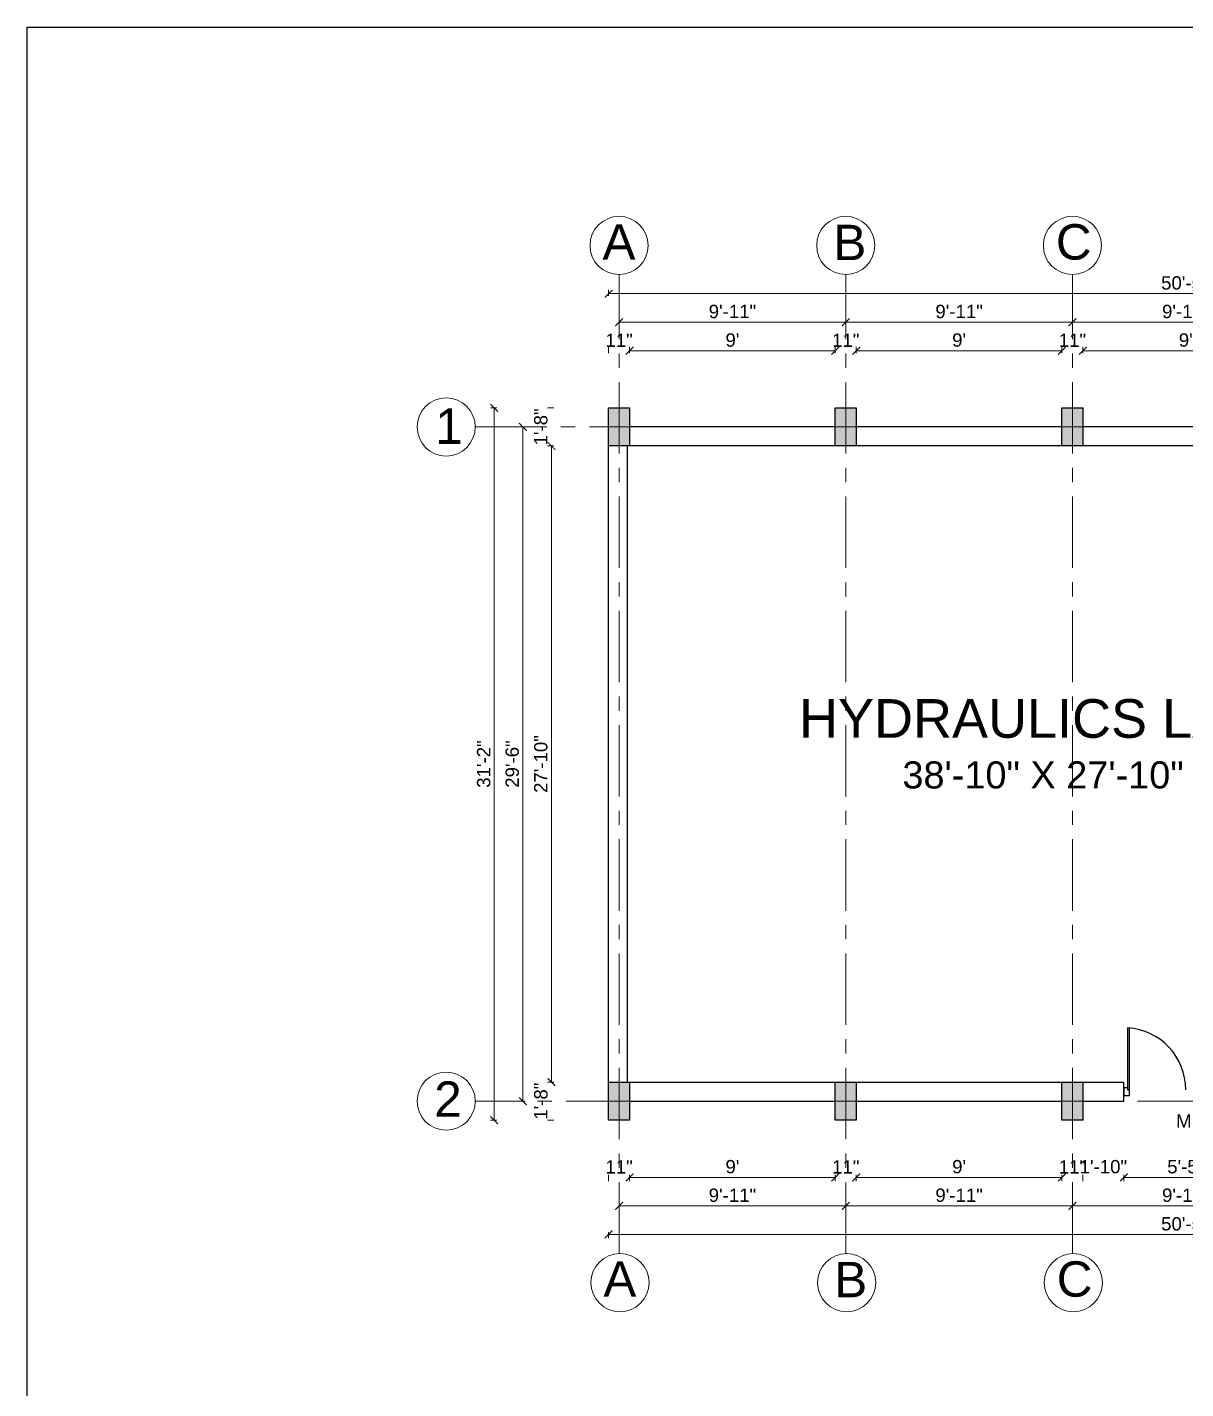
# Model space of a CAD drawing. Header units: inches. Extents: x -6800 to 96653, y -25814 to 17379.
# Drawn here: x 7342 to 7951, y -6557 to -5842 of the extents above; entities that cross this region are included whole.
import ezdxf

# ---------------------------------------------------------------- set-up
doc = ezdxf.new("R2010")
doc.units = ezdxf.units.IN
doc.header["$MEASUREMENT"] = 0
doc.header["$PDMODE"] = 34
doc.linetypes.add('CENTER', pattern=[2, 1.25, -0.25, 0.25, -0.25])
doc.layers.add('A-Windows', color=7, linetype='Continuous')
for name, color, linetype, lineweight in [('Cent line', 54, 'CENTER', 9), ('dimension', 50, 'Continuous', 20), ('dimension @ 1', 50, 'Continuous', 20), ('text', 31, 'Continuous', 13), ('Win ele', 211, 'Continuous', 15)]:
    doc.layers.add(name, color=color, linetype=linetype, lineweight=lineweight)
doc.styles.get("Standard").update_dxf_attribs({"font": 'arial.ttf'})
doc.dimstyles.get("Standard").update_dxf_attribs({"dimtxt": 7, "dimasz": 4, "dimexe": 2, "dimexo": 2, "dimgap": 2, "dimtad": 1, "dimdec": 0, "dimzin": 0, "dimdsep": 46, "dimlunit": 4, "dimtxsty": 'Standard', "dimblk": 'ARCHTICK', "dimcen": 0.25, "dimclrd": 256, "dimclre": 256, "dimclrt": 256, "dimadec": 0, "dimazin": 0, "dimtfac": 1, "dimtdec": 0, "dimtofl": 0, "dimtmove": 0, "dimatfit": 3, "dimfxl": 1, "dimfxlon": 1, "dimtolj": 1, "dimtzin": 0, "dimlwd": -1, "dimlwe": -1, "dimarcsym": 1})

# ---------------------------------------------------------------- blocks, each defined once
blk = doc.blocks.new('*D853')
at = {"layer": 'Defpoints', "color": 0, "transparency": 16777216}
for p in [(7658.7, -6012.17), (7647.7, -6042.17), (7658.7, -6042.17)]:
    blk.add_point(p, dxfattribs=at)
at = {"layer": 'dimension', "transparency": 16777216}
for p, q in [((7647.7, -6013.42), (7647.7, -6010.17)), ((7658.7, -6013.42), (7658.7, -6010.17))]:
    blk.add_line(p, q, dxfattribs=at)
at = {"layer": 'dimension', "transparency": 16777216, "insert": (7653.2, -6006.66), "char_height": 7, "attachment_point": 5}
blk.add_mtext('\\A1;11"', dxfattribs=at)
blk = doc.blocks.new('_ArchTick')
at = {"color": 0, "linetype": 'ByBlock', "const_width": 0.15}
blk.add_lwpolyline([(-0.5, -0.5), (0.5, 0.5)], dxfattribs=at)
blk = doc.blocks.new('*D852')
at = {"layer": 'Defpoints', "color": 0, "transparency": 16777216}
for p in [(7766.7, -6012.17), (7658.7, -6042.17), (7766.7, -6042.17)]:
    blk.add_point(p, dxfattribs=at)
at = {"layer": 'dimension', "transparency": 16777216}
for p, q in [((7658.7, -6013.42), (7658.7, -6010.17)), ((7766.7, -6013.42), (7766.7, -6010.17)), ((7658.7, -6012.17), (7766.7, -6012.17))]:
    blk.add_line(p, q, dxfattribs=at)
at = {"layer": 'dimension', "transparency": 16777216, "xscale": 4, "yscale": 4, "zscale": 4, "rotation": 180}
blk.add_blockref('_ArchTick', (7658.7, -6012.17), dxfattribs=at)
at = {"layer": 'dimension', "transparency": 16777216, "xscale": 4, "yscale": 4, "zscale": 4}
blk.add_blockref('_ArchTick', (7766.7, -6012.17), dxfattribs=at)
at = {"layer": 'dimension', "transparency": 16777216, "insert": (7712.7, -6006.6), "char_height": 7, "attachment_point": 5}
blk.add_mtext("\\A1;9'", dxfattribs=at)
blk = doc.blocks.new('*D851')
at = {"layer": 'Defpoints', "color": 0, "transparency": 16777216}
for p in [(7777.7, -6012.17), (7766.7, -6042.17), (7777.7, -6042.17)]:
    blk.add_point(p, dxfattribs=at)
at = {"layer": 'dimension', "transparency": 16777216}
for p, q in [((7766.7, -6013.42), (7766.7, -6010.17)), ((7777.7, -6013.42), (7777.7, -6010.17))]:
    blk.add_line(p, q, dxfattribs=at)
at = {"layer": 'dimension', "transparency": 16777216, "insert": (7772.2, -6006.66), "char_height": 7, "attachment_point": 5}
blk.add_mtext('\\A1;11"', dxfattribs=at)
blk = doc.blocks.new('*D850')
at = {"layer": 'Defpoints', "color": 0, "transparency": 16777216}
for p in [(7885.7, -6012.17), (7777.7, -6042.17), (7885.7, -6042.17)]:
    blk.add_point(p, dxfattribs=at)
at = {"layer": 'dimension', "transparency": 16777216}
for p, q in [((7777.7, -6013.42), (7777.7, -6010.17)), ((7885.7, -6013.42), (7885.7, -6010.17)), ((7777.7, -6012.17), (7885.7, -6012.17))]:
    blk.add_line(p, q, dxfattribs=at)
at = {"layer": 'dimension', "transparency": 16777216, "xscale": 4, "yscale": 4, "zscale": 4, "rotation": 180}
blk.add_blockref('_ArchTick', (7777.7, -6012.17), dxfattribs=at)
at = {"layer": 'dimension', "transparency": 16777216, "xscale": 4, "yscale": 4, "zscale": 4}
blk.add_blockref('_ArchTick', (7885.7, -6012.17), dxfattribs=at)
at = {"layer": 'dimension', "transparency": 16777216, "insert": (7831.7, -6006.6), "char_height": 7, "attachment_point": 5}
blk.add_mtext("\\A1;9'", dxfattribs=at)
blk = doc.blocks.new('*D849')
at = {"layer": 'Defpoints', "color": 0, "transparency": 16777216}
for p in [(7896.7, -6012.17), (7885.7, -6042.17), (7896.7, -6042.17)]:
    blk.add_point(p, dxfattribs=at)
at = {"layer": 'dimension', "transparency": 16777216}
for p, q in [((7885.7, -6013.42), (7885.7, -6010.17)), ((7896.7, -6013.42), (7896.7, -6010.17))]:
    blk.add_line(p, q, dxfattribs=at)
at = {"layer": 'dimension', "transparency": 16777216, "insert": (7891.2, -6006.66), "char_height": 7, "attachment_point": 5}
blk.add_mtext('\\A1;11"', dxfattribs=at)
blk = doc.blocks.new('*D848')
at = {"layer": 'Defpoints', "color": 0, "transparency": 16777216}
for p in [(8004.7, -6012.17), (7896.7, -6042.17), (8004.7, -6042.17)]:
    blk.add_point(p, dxfattribs=at)
at = {"layer": 'dimension', "transparency": 16777216}
for p, q in [((7896.7, -6013.42), (7896.7, -6010.17)), ((8004.7, -6013.42), (8004.7, -6010.17)), ((7896.7, -6012.17), (8004.7, -6012.17))]:
    blk.add_line(p, q, dxfattribs=at)
at = {"layer": 'dimension', "transparency": 16777216, "xscale": 4, "yscale": 4, "zscale": 4, "rotation": 180}
blk.add_blockref('_ArchTick', (7896.7, -6012.17), dxfattribs=at)
at = {"layer": 'dimension', "transparency": 16777216, "xscale": 4, "yscale": 4, "zscale": 4}
blk.add_blockref('_ArchTick', (8004.7, -6012.17), dxfattribs=at)
at = {"layer": 'dimension', "transparency": 16777216, "insert": (7950.7, -6006.6), "char_height": 7, "attachment_point": 5}
blk.add_mtext("\\A1;9'", dxfattribs=at)
blk = doc.blocks.new('*D842')
at = {"layer": 'Defpoints', "color": 0, "transparency": 16777216}
for p in [(7772.2, -5997.17), (7653.2, -6042.17), (7772.2, -6042.17)]:
    blk.add_point(p, dxfattribs=at)
at = {"layer": 'dimension', "transparency": 16777216}
for p, q in [((7653.2, -5998.42), (7653.2, -5995.17)), ((7653.2, -5997.17), (7772.2, -5997.17)), ((7772.2, -5998.42), (7772.2, -5995.17))]:
    blk.add_line(p, q, dxfattribs=at)
at = {"layer": 'dimension', "transparency": 16777216, "xscale": 4, "yscale": 4, "zscale": 4, "rotation": 180}
blk.add_blockref('_ArchTick', (7653.2, -5997.17), dxfattribs=at)
at = {"layer": 'dimension', "transparency": 16777216, "xscale": 4, "yscale": 4, "zscale": 4}
blk.add_blockref('_ArchTick', (7772.2, -5997.17), dxfattribs=at)
at = {"layer": 'dimension', "transparency": 16777216, "insert": (7712.7, -5991.6), "char_height": 7, "attachment_point": 5}
blk.add_mtext('\\A1;9\'-11"', dxfattribs=at)
blk = doc.blocks.new('*D841')
at = {"layer": 'Defpoints', "color": 0, "transparency": 16777216}
for p in [(7891.2, -5997.17), (7772.2, -6042.17), (7891.2, -6042.17)]:
    blk.add_point(p, dxfattribs=at)
at = {"layer": 'dimension', "transparency": 16777216}
for p, q in [((7772.2, -5998.42), (7772.2, -5995.17)), ((7772.2, -5997.17), (7891.2, -5997.17)), ((7891.2, -5998.42), (7891.2, -5995.17))]:
    blk.add_line(p, q, dxfattribs=at)
at = {"layer": 'dimension', "transparency": 16777216, "xscale": 4, "yscale": 4, "zscale": 4, "rotation": 180}
blk.add_blockref('_ArchTick', (7772.2, -5997.17), dxfattribs=at)
at = {"layer": 'dimension', "transparency": 16777216, "xscale": 4, "yscale": 4, "zscale": 4}
blk.add_blockref('_ArchTick', (7891.2, -5997.17), dxfattribs=at)
at = {"layer": 'dimension', "transparency": 16777216, "insert": (7831.7, -5991.6), "char_height": 7, "attachment_point": 5}
blk.add_mtext('\\A1;9\'-11"', dxfattribs=at)
blk = doc.blocks.new('*D840')
at = {"layer": 'Defpoints', "color": 0, "transparency": 16777216}
for p in [(8010.2, -5997.17), (7891.2, -6042.17), (8010.2, -6042.17)]:
    blk.add_point(p, dxfattribs=at)
at = {"layer": 'dimension', "transparency": 16777216}
for p, q in [((7891.2, -5998.42), (7891.2, -5995.17)), ((7891.2, -5997.17), (8010.2, -5997.17)), ((8010.2, -5998.42), (8010.2, -5995.17))]:
    blk.add_line(p, q, dxfattribs=at)
at = {"layer": 'dimension', "transparency": 16777216, "xscale": 4, "yscale": 4, "zscale": 4, "rotation": 180}
blk.add_blockref('_ArchTick', (7891.2, -5997.17), dxfattribs=at)
at = {"layer": 'dimension', "transparency": 16777216, "xscale": 4, "yscale": 4, "zscale": 4}
blk.add_blockref('_ArchTick', (8010.2, -5997.17), dxfattribs=at)
at = {"layer": 'dimension', "transparency": 16777216, "insert": (7950.7, -5991.6), "char_height": 7, "attachment_point": 5}
blk.add_mtext('\\A1;9\'-11"', dxfattribs=at)
blk = doc.blocks.new('*D838')
at = {"layer": 'Defpoints', "color": 0, "transparency": 16777216}
for p in [(7647.7, -5982.17), (7647.7, -6042.17), (8252.7, -6052.17)]:
    blk.add_point(p, dxfattribs=at)
at = {"layer": 'dimension', "transparency": 16777216}
for p, q in [((7647.7, -5983.42), (7647.7, -5980.17)), ((8252.7, -5982.17), (7647.7, -5982.17)), ((8252.7, -5983.42), (8252.7, -5980.17))]:
    blk.add_line(p, q, dxfattribs=at)
at = {"layer": 'dimension', "transparency": 16777216, "xscale": 4, "yscale": 4, "zscale": 4, "rotation": 180}
blk.add_blockref('_ArchTick', (7647.7, -5982.17), dxfattribs=at)
at = {"layer": 'dimension', "transparency": 16777216, "xscale": 4, "yscale": 4, "zscale": 4}
blk.add_blockref('_ArchTick', (8252.7, -5982.17), dxfattribs=at)
at = {"layer": 'dimension', "transparency": 16777216, "insert": (7950.2, -5976.6), "char_height": 7, "attachment_point": 5}
blk.add_mtext('\\A1;50\'-5"', dxfattribs=at)
blk = doc.blocks.new('*D837')
at = {"layer": 'Defpoints', "color": 0, "transparency": 16777216}
for p in [(7647.7, -6042.17), (7617.7, -6062.17), (7647.7, -6062.17)]:
    blk.add_point(p, dxfattribs=at)
at = {"layer": 'dimension', "transparency": 16777216}
for p, q in [((7618.95, -6042.17), (7615.7, -6042.17)), ((7618.95, -6062.17), (7615.7, -6062.17))]:
    blk.add_line(p, q, dxfattribs=at)
at = {"layer": 'dimension', "transparency": 16777216, "insert": (7612.13, -6052.17), "char_height": 7, "attachment_point": 5, "rotation": 90}
blk.add_mtext('\\A1;1\'-8"', dxfattribs=at)
blk = doc.blocks.new('*D836')
at = {"layer": 'Defpoints', "color": 0, "transparency": 16777216}
for p in [(7647.7, -6062.17), (7617.7, -6396.17), (7647.7, -6396.17)]:
    blk.add_point(p, dxfattribs=at)
at = {"layer": 'dimension', "transparency": 16777216}
for p, q in [((7618.95, -6062.17), (7615.7, -6062.17)), ((7617.7, -6062.17), (7617.7, -6396.17)), ((7618.95, -6396.17), (7615.7, -6396.17))]:
    blk.add_line(p, q, dxfattribs=at)
at = {"layer": 'dimension', "transparency": 16777216, "xscale": 4, "yscale": 4, "zscale": 4}
for p, rotation in [((7617.7, -6062.17), 90), ((7617.7, -6396.17), 270)]:
    blk.add_blockref('_ArchTick', p, dxfattribs=dict(at, rotation=rotation))
at = {"layer": 'dimension', "transparency": 16777216, "insert": (7612.13, -6229.17), "char_height": 7, "attachment_point": 5, "rotation": 90}
blk.add_mtext('\\A1;27\'-10"', dxfattribs=at)
blk = doc.blocks.new('*D835')
at = {"layer": 'Defpoints', "color": 0, "transparency": 16777216}
for p in [(7647.7, -6396.17), (7617.7, -6416.17), (7647.7, -6416.17)]:
    blk.add_point(p, dxfattribs=at)
at = {"layer": 'dimension', "transparency": 16777216}
for p, q in [((7618.95, -6396.17), (7615.7, -6396.17)), ((7618.95, -6416.17), (7615.7, -6416.17))]:
    blk.add_line(p, q, dxfattribs=at)
at = {"layer": 'dimension', "transparency": 16777216, "insert": (7612.13, -6406.17), "char_height": 7, "attachment_point": 5, "rotation": 90}
blk.add_mtext('\\A1;1\'-8"', dxfattribs=at)
blk = doc.blocks.new('*D834')
at = {"layer": 'Defpoints', "color": 0, "transparency": 16777216}
for p in [(7647.7, -6052.17), (7602.7, -6406.17), (7647.7, -6406.17)]:
    blk.add_point(p, dxfattribs=at)
at = {"layer": 'dimension', "transparency": 16777216}
for p, q in [((7603.95, -6052.17), (7600.7, -6052.17)), ((7602.7, -6052.17), (7602.7, -6406.17)), ((7603.95, -6406.17), (7600.7, -6406.17))]:
    blk.add_line(p, q, dxfattribs=at)
at = {"layer": 'dimension', "transparency": 16777216, "xscale": 4, "yscale": 4, "zscale": 4}
for p, rotation in [((7602.7, -6052.17), 90), ((7602.7, -6406.17), 270)]:
    blk.add_blockref('_ArchTick', p, dxfattribs=dict(at, rotation=rotation))
at = {"layer": 'dimension', "transparency": 16777216, "insert": (7597.13, -6229.17), "char_height": 7, "attachment_point": 5, "rotation": 90}
blk.add_mtext('\\A1;29\'-6"', dxfattribs=at)
blk = doc.blocks.new('*D833')
at = {"layer": 'Defpoints', "color": 0, "transparency": 16777216}
for p in [(7587.7, -6042.17), (7647.7, -6042.17), (7647.7, -6416.17)]:
    blk.add_point(p, dxfattribs=at)
at = {"layer": 'dimension', "transparency": 16777216}
for p, q in [((7588.95, -6042.17), (7585.7, -6042.17)), ((7587.7, -6416.17), (7587.7, -6042.17)), ((7588.95, -6416.17), (7585.7, -6416.17))]:
    blk.add_line(p, q, dxfattribs=at)
at = {"layer": 'dimension', "transparency": 16777216, "xscale": 4, "yscale": 4, "zscale": 4}
for p, rotation in [((7587.7, -6042.17), 90), ((7587.7, -6416.17), 270)]:
    blk.add_blockref('_ArchTick', p, dxfattribs=dict(at, rotation=rotation))
at = {"layer": 'dimension', "transparency": 16777216, "insert": (7582.13, -6229.17), "char_height": 7, "attachment_point": 5, "rotation": 90}
blk.add_mtext('\\A1;31\'-2"', dxfattribs=at)
blk = doc.blocks.new('*D832')
at = {"layer": 'Defpoints', "color": 0, "transparency": 16777216}
for p in [(7647.7, -6416.17), (7658.7, -6416.17), (7658.7, -6446.17)]:
    blk.add_point(p, dxfattribs=at)
at = {"layer": 'dimension', "transparency": 16777216}
for p, q in [((7647.7, -6444.92), (7647.7, -6448.17)), ((7658.7, -6444.92), (7658.7, -6448.17))]:
    blk.add_line(p, q, dxfattribs=at)
at = {"layer": 'dimension', "transparency": 16777216, "insert": (7653.2, -6440.66), "char_height": 7, "attachment_point": 5}
blk.add_mtext('\\A1;11"', dxfattribs=at)
blk = doc.blocks.new('*D831')
at = {"layer": 'Defpoints', "color": 0, "transparency": 16777216}
for p in [(7658.7, -6416.17), (7766.7, -6416.17), (7766.7, -6446.17)]:
    blk.add_point(p, dxfattribs=at)
at = {"layer": 'dimension', "transparency": 16777216}
for p, q in [((7658.7, -6444.92), (7658.7, -6448.17)), ((7658.7, -6446.17), (7766.7, -6446.17)), ((7766.7, -6444.92), (7766.7, -6448.17))]:
    blk.add_line(p, q, dxfattribs=at)
at = {"layer": 'dimension', "transparency": 16777216, "xscale": 4, "yscale": 4, "zscale": 4, "rotation": 180}
blk.add_blockref('_ArchTick', (7658.7, -6446.17), dxfattribs=at)
at = {"layer": 'dimension', "transparency": 16777216, "xscale": 4, "yscale": 4, "zscale": 4}
blk.add_blockref('_ArchTick', (7766.7, -6446.17), dxfattribs=at)
at = {"layer": 'dimension', "transparency": 16777216, "insert": (7712.7, -6440.6), "char_height": 7, "attachment_point": 5}
blk.add_mtext("\\A1;9'", dxfattribs=at)
blk = doc.blocks.new('*D830')
at = {"layer": 'Defpoints', "color": 0, "transparency": 16777216}
for p in [(7766.7, -6416.17), (7777.7, -6416.17), (7777.7, -6446.17)]:
    blk.add_point(p, dxfattribs=at)
at = {"layer": 'dimension', "transparency": 16777216}
for p, q in [((7766.7, -6444.92), (7766.7, -6448.17)), ((7777.7, -6444.92), (7777.7, -6448.17))]:
    blk.add_line(p, q, dxfattribs=at)
at = {"layer": 'dimension', "transparency": 16777216, "insert": (7772.2, -6440.66), "char_height": 7, "attachment_point": 5}
blk.add_mtext('\\A1;11"', dxfattribs=at)
blk = doc.blocks.new('*D829')
at = {"layer": 'Defpoints', "color": 0, "transparency": 16777216}
for p in [(7777.7, -6416.17), (7885.7, -6416.17), (7885.7, -6446.17)]:
    blk.add_point(p, dxfattribs=at)
at = {"layer": 'dimension', "transparency": 16777216}
for p, q in [((7777.7, -6444.92), (7777.7, -6448.17)), ((7777.7, -6446.17), (7885.7, -6446.17)), ((7885.7, -6444.92), (7885.7, -6448.17))]:
    blk.add_line(p, q, dxfattribs=at)
at = {"layer": 'dimension', "transparency": 16777216, "xscale": 4, "yscale": 4, "zscale": 4, "rotation": 180}
blk.add_blockref('_ArchTick', (7777.7, -6446.17), dxfattribs=at)
at = {"layer": 'dimension', "transparency": 16777216, "xscale": 4, "yscale": 4, "zscale": 4}
blk.add_blockref('_ArchTick', (7885.7, -6446.17), dxfattribs=at)
at = {"layer": 'dimension', "transparency": 16777216, "insert": (7831.7, -6440.6), "char_height": 7, "attachment_point": 5}
blk.add_mtext("\\A1;9'", dxfattribs=at)
blk = doc.blocks.new('*D828')
at = {"layer": 'Defpoints', "color": 0, "transparency": 16777216}
for p in [(7885.7, -6416.17), (7896.7, -6416.17), (7896.7, -6446.17)]:
    blk.add_point(p, dxfattribs=at)
at = {"layer": 'dimension', "transparency": 16777216}
for p, q in [((7885.7, -6444.92), (7885.7, -6448.17)), ((7896.7, -6444.92), (7896.7, -6448.17))]:
    blk.add_line(p, q, dxfattribs=at)
at = {"layer": 'dimension', "transparency": 16777216, "insert": (7891.2, -6440.66), "char_height": 7, "attachment_point": 5}
blk.add_mtext('\\A1;11"', dxfattribs=at)
blk = doc.blocks.new('*D827')
at = {"layer": 'Defpoints', "color": 0, "transparency": 16777216}
for p in [(7918.2, -6406.17), (7896.7, -6416.17), (7918.2, -6446.17)]:
    blk.add_point(p, dxfattribs=at)
at = {"layer": 'dimension', "transparency": 16777216}
for p, q in [((7896.7, -6444.92), (7896.7, -6448.17)), ((7918.2, -6444.92), (7918.2, -6448.17))]:
    blk.add_line(p, q, dxfattribs=at)
at = {"layer": 'dimension', "transparency": 16777216, "insert": (7907.45, -6440.6), "char_height": 7, "attachment_point": 5}
blk.add_mtext('\\A1;1\'-10"', dxfattribs=at)
blk = doc.blocks.new('*D826')
at = {"layer": 'Defpoints', "color": 0, "transparency": 16777216}
for p in [(7918.2, -6406.17), (7983.2, -6406.17), (7983.2, -6446.17)]:
    blk.add_point(p, dxfattribs=at)
at = {"layer": 'dimension', "transparency": 16777216}
for p, q in [((7918.2, -6444.92), (7918.2, -6448.17)), ((7918.2, -6446.17), (7983.2, -6446.17)), ((7983.2, -6444.92), (7983.2, -6448.17))]:
    blk.add_line(p, q, dxfattribs=at)
at = {"layer": 'dimension', "transparency": 16777216, "xscale": 4, "yscale": 4, "zscale": 4, "rotation": 180}
blk.add_blockref('_ArchTick', (7918.2, -6446.17), dxfattribs=at)
at = {"layer": 'dimension', "transparency": 16777216, "xscale": 4, "yscale": 4, "zscale": 4}
blk.add_blockref('_ArchTick', (7983.2, -6446.17), dxfattribs=at)
at = {"layer": 'dimension', "transparency": 16777216, "insert": (7950.7, -6440.61), "char_height": 7, "attachment_point": 5}
blk.add_mtext('\\A1;5\'-5"', dxfattribs=at)
blk = doc.blocks.new('*D819')
at = {"layer": 'Defpoints', "color": 0, "transparency": 16777216}
for p in [(8252.7, -6406.17), (7647.7, -6416.17), (7647.7, -6476.17)]:
    blk.add_point(p, dxfattribs=at)
at = {"layer": 'dimension', "transparency": 16777216}
for p, q in [((7647.7, -6474.92), (7647.7, -6478.17)), ((8252.7, -6476.17), (7647.7, -6476.17)), ((8252.7, -6474.92), (8252.7, -6478.17))]:
    blk.add_line(p, q, dxfattribs=at)
at = {"layer": 'dimension', "transparency": 16777216, "xscale": 4, "yscale": 4, "zscale": 4, "rotation": 180}
blk.add_blockref('_ArchTick', (7647.7, -6476.17), dxfattribs=at)
at = {"layer": 'dimension', "transparency": 16777216, "xscale": 4, "yscale": 4, "zscale": 4}
blk.add_blockref('_ArchTick', (8252.7, -6476.17), dxfattribs=at)
at = {"layer": 'dimension', "transparency": 16777216, "insert": (7950.2, -6470.6), "char_height": 7, "attachment_point": 5}
blk.add_mtext('\\A1;50\'-5"', dxfattribs=at)
blk = doc.blocks.new('*D814')
at = {"layer": 'Defpoints', "color": 0, "transparency": 16777216}
for p in [(7653.2, -6416.17), (7772.2, -6416.17), (7772.2, -6461.17)]:
    blk.add_point(p, dxfattribs=at)
at = {"layer": 'dimension', "transparency": 16777216}
for p, q in [((7653.2, -6459.92), (7653.2, -6463.17)), ((7653.2, -6461.17), (7772.2, -6461.17)), ((7772.2, -6459.92), (7772.2, -6463.17))]:
    blk.add_line(p, q, dxfattribs=at)
at = {"layer": 'dimension', "transparency": 16777216, "xscale": 4, "yscale": 4, "zscale": 4, "rotation": 180}
blk.add_blockref('_ArchTick', (7653.2, -6461.17), dxfattribs=at)
at = {"layer": 'dimension', "transparency": 16777216, "xscale": 4, "yscale": 4, "zscale": 4}
blk.add_blockref('_ArchTick', (7772.2, -6461.17), dxfattribs=at)
at = {"layer": 'dimension', "transparency": 16777216, "insert": (7712.7, -6455.6), "char_height": 7, "attachment_point": 5}
blk.add_mtext('\\A1;9\'-11"', dxfattribs=at)
blk = doc.blocks.new('*D813')
at = {"layer": 'Defpoints', "color": 0, "transparency": 16777216}
for p in [(7772.2, -6416.17), (7891.2, -6416.17), (7891.2, -6461.17)]:
    blk.add_point(p, dxfattribs=at)
at = {"layer": 'dimension', "transparency": 16777216}
for p, q in [((7772.2, -6459.92), (7772.2, -6463.17)), ((7772.2, -6461.17), (7891.2, -6461.17)), ((7891.2, -6459.92), (7891.2, -6463.17))]:
    blk.add_line(p, q, dxfattribs=at)
at = {"layer": 'dimension', "transparency": 16777216, "xscale": 4, "yscale": 4, "zscale": 4, "rotation": 180}
blk.add_blockref('_ArchTick', (7772.2, -6461.17), dxfattribs=at)
at = {"layer": 'dimension', "transparency": 16777216, "xscale": 4, "yscale": 4, "zscale": 4}
blk.add_blockref('_ArchTick', (7891.2, -6461.17), dxfattribs=at)
at = {"layer": 'dimension', "transparency": 16777216, "insert": (7831.7, -6455.6), "char_height": 7, "attachment_point": 5}
blk.add_mtext('\\A1;9\'-11"', dxfattribs=at)
blk = doc.blocks.new('*D812')
at = {"layer": 'Defpoints', "color": 0, "transparency": 16777216}
for p in [(7891.2, -6416.17), (8010.2, -6416.17), (8010.2, -6461.17)]:
    blk.add_point(p, dxfattribs=at)
at = {"layer": 'dimension', "transparency": 16777216}
for p, q in [((7891.2, -6459.92), (7891.2, -6463.17)), ((7891.2, -6461.17), (8010.2, -6461.17)), ((8010.2, -6459.92), (8010.2, -6463.17))]:
    blk.add_line(p, q, dxfattribs=at)
at = {"layer": 'dimension', "transparency": 16777216, "xscale": 4, "yscale": 4, "zscale": 4, "rotation": 180}
blk.add_blockref('_ArchTick', (7891.2, -6461.17), dxfattribs=at)
at = {"layer": 'dimension', "transparency": 16777216, "xscale": 4, "yscale": 4, "zscale": 4}
blk.add_blockref('_ArchTick', (8010.2, -6461.17), dxfattribs=at)
at = {"layer": 'dimension', "transparency": 16777216, "insert": (7950.7, -6455.6), "char_height": 7, "attachment_point": 5}
blk.add_mtext('\\A1;9\'-11"', dxfattribs=at)

msp = doc.modelspace()

# ---------------------------------------------------------------- hatches: boundary and pattern name
at = {"layer": 'Win ele', "transparency": 33554526}
h = msp.add_hatch(color=256, dxfattribs=at)
h.dxf.hatch_style = 1
h.paths.add_polyline_path([(8134.7, -6052.17), (8134.7, -6042.17), (8123.7, -6042.17), (8123.7, -6062.17), (8134.7, -6062.17)])
h.paths.add_polyline_path([(8015.7, -6042.17), (8004.7, -6042.17), (8004.7, -6062.17), (8015.7, -6062.17)])
h.paths.add_polyline_path([(7896.7, -6042.17), (7885.7, -6042.17), (7885.7, -6062.17), (7896.7, -6062.17)])
h.paths.add_polyline_path([(7777.7, -6042.17), (7766.7, -6042.17), (7766.7, -6062.17), (7777.7, -6062.17)])
h.paths.add_polyline_path([(7658.7, -6042.17), (7647.7, -6042.17), (7647.7, -6062.17), (7658.7, -6062.17)])
h = msp.add_hatch(color=256, dxfattribs=at)
h.dxf.hatch_style = 1
h.paths.add_polyline_path([(7658.7, -6396.17), (7647.7, -6396.17), (7647.7, -6416.17), (7658.7, -6416.17)])
h.paths.add_polyline_path([(7766.7, -6416.17), (7777.7, -6416.17), (7777.7, -6396.17), (7766.7, -6396.17)])
h.paths.add_polyline_path([(7885.7, -6416.17), (7896.7, -6416.17), (7896.7, -6396.17), (7885.7, -6396.17)])
h.paths.add_polyline_path([(8004.7, -6416.17), (8015.7, -6416.17), (8015.7, -6396.17), (8004.7, -6396.17)])
h.paths.add_polyline_path([(8123.7, -6416.17), (8134.7, -6416.17), (8134.7, -6396.17), (8123.7, -6396.17)])

# ---------------------------------------------------------------- linework, layer by layer
for p, q in [((7342.48, -5842.32), (8926.48, -5842.32)), ((7342.48, -6965.52), (7342.48, -5842.32))]:
    msp.add_line(p, q)
at = {"layer": 'A-Windows', "lineweight": 25}
for p, q in [((7647.7, -6042.17), (7647.7, -6042.17)), ((7647.7, -6042.17), (7653.2, -6042.17)), ((7766.7, -6052.17), (7658.7, -6052.17)), ((7885.7, -6052.17), (7777.7, -6052.17)), ((8004.7, -6052.17), (7896.7, -6052.17)), ((7647.7, -6396.17), (7647.7, -6062.17)), ((7657.7, -6396.17), (7657.7, -6062.17)), ((7766.7, -6062.17), (7658.7, -6062.17)), ((7885.7, -6062.17), (7777.7, -6062.17)), ((8004.7, -6062.17), (7896.7, -6062.17)), ((7658.7, -6396.17), (7766.7, -6396.17)), ((7777.7, -6396.17), (7885.7, -6396.17)), ((7896.7, -6396.17), (7918.2, -6396.17)), ((7918.2, -6406.17), (7918.2, -6396.17)), ((7918.2, -6406.17), (7918.2, -6400.67)), ((7918.2, -6406.17), (7918.2, -6400.67)), ((7918.2, -6406.17), (7918.2, -6401.17)), ((7658.7, -6406.17), (7766.7, -6406.17)), ((7777.7, -6406.17), (7885.7, -6406.17)), ((7896.7, -6406.17), (7918.2, -6406.17))]:
    msp.add_line(p, q, dxfattribs=at)
at = {"layer": 'A-Windows', "color": 4, "lineweight": 25}
for p, q in [((7920.2, -6400.17), (7920.2, -6367.61)), ((7921.2, -6400.17), (7921.2, -6367.61)), ((7920.2, -6400.17), (7921.2, -6400.17))]:
    msp.add_line(p, q, dxfattribs=at)
at = {"layer": 'A-Windows', "lineweight": 25}
for points in [[(7647.7, -6042.17), (7658.7, -6042.17), (7658.7, -6062.17), (7647.7, -6062.17)], [(7766.7, -6042.17), (7777.7, -6042.17), (7777.7, -6062.17), (7766.7, -6062.17)], [(7885.7, -6042.17), (7896.7, -6042.17), (7896.7, -6062.17), (7885.7, -6062.17)], [(7647.7, -6396.17), (7658.7, -6396.17), (7658.7, -6416.17), (7647.7, -6416.17)], [(7766.7, -6396.17), (7777.7, -6396.17), (7777.7, -6416.17), (7766.7, -6416.17)], [(7885.7, -6396.17), (7896.7, -6396.17), (7896.7, -6416.17), (7885.7, -6416.17)], [(7921.2, -6403.17), (7921.2, -6400.17), (7920.2, -6400.17), (7920.2, -6399.17), (7918.2, -6399.17), (7918.2, -6403.17)]]:
    msp.add_lwpolyline(points, close=True, dxfattribs=at)
at = {"layer": 'A-Windows', "color": 4, "lineweight": 25}
msp.add_arc((7918.06, -6400.17), 32.63, 0, 86.2402, dxfattribs=at)
at = {"layer": 'Cent line', "ltscale": 30, "transparency": 33554643}
for p, q in [((7653.2, -6486.17), (7653.2, -5972.17)), ((7772.2, -6486.17), (7772.2, -5972.17)), ((7891.2, -6486.17), (7891.2, -5972.17)), ((7577.7, -6052.17), (8322.91, -6052.17)), ((8322.91, -6406.17), (7577.7, -6406.17))]:
    msp.add_line(p, q, dxfattribs=at)
at = {"layer": 'dimension', "transparency": 33554651}
for centre in [(7653.2, -5956.9), (7772.2, -5956.9), (7891.2, -5956.9), (7562.43, -6052.17), (7562.43, -6406.17), (7653.67, -6501.44), (7772.67, -6501.44), (7891.67, -6501.44)]:
    msp.add_circle(centre, 15.27, dxfattribs=at)

# ---------------------------------------------------------------- texts
at = {"layer": 'text'}
for s, height, p in [('HYDRAULICS LAB', 20.291, (7747.68, -6215.38)), ('38\'-10" X 27\'-10"', 14.2315, (7801.94, -6241.99))]:
    msp.add_text(s, height=height, dxfattribs=at).set_placement(p)
at = {"layer": 'text', "char_height": 18.58, "attachment_point": 1}
for s, insert in [('A', (7644.5, -5945.72)), ('B', (7765.71, -5946.03)), ('C', (7882.5, -5945.72)), ('1', (7556.74, -6042.47)), ('2', (7556.14, -6395.78)), ('A', (7644.95, -6490.25)), ('B', (7766.16, -6490.56)), ('C', (7882.95, -6490.25))]:
    msp.add_mtext_dynamic_manual_height_columns(s, width=269.4231, gutter_width=4.64, heights=[0], dxfattribs=dict(at, insert=insert))
at = {"layer": 'text', "transparency": 33554687, "insert": (7945.6, -6413.1), "char_height": 7.052, "attachment_point": 1}
msp.add_mtext_dynamic_manual_height_columns('MD', width=1192.2441, gutter_width=35.26, heights=[0], dxfattribs=at)

# ---------------------------------------------------------------- dimensions: what is measured, and where the dimension line sits
at = {"layer": 'dimension @ 1', "transparency": 33554651}
for base, p1, p2, picture, middle in [((7647.7, -5982.17), (8252.7, -6052.17), (7647.7, -6042.17), '*D838', (7950.2, -5976.6)), ((7772.2, -5997.17), (7653.2, -6042.17), (7772.2, -6042.17), '*D842', (7712.7, -5991.6)), ((7891.2, -5997.17), (7772.2, -6042.17), (7891.2, -6042.17), '*D841', (7831.7, -5991.6)), ((8010.2, -5997.17), (7891.2, -6042.17), (8010.2, -6042.17), '*D840', (7950.7, -5991.6)), ((7658.7, -6012.17), (7647.7, -6042.17), (7658.7, -6042.17), '*D853', (7653.2, -6006.66)), ((7766.7, -6012.17), (7658.7, -6042.17), (7766.7, -6042.17), '*D852', (7712.7, -6006.6)), ((7777.7, -6012.17), (7766.7, -6042.17), (7777.7, -6042.17), '*D851', (7772.2, -6006.66)), ((7885.7, -6012.17), (7777.7, -6042.17), (7885.7, -6042.17), '*D850', (7831.7, -6006.6)), ((7896.7, -6012.17), (7885.7, -6042.17), (7896.7, -6042.17), '*D849', (7891.2, -6006.66)), ((8004.7, -6012.17), (7896.7, -6042.17), (8004.7, -6042.17), '*D848', (7950.7, -6006.6)), ((7647.7, -6476.17), (8252.7, -6406.17), (7647.7, -6416.17), '*D819', (7950.2, -6470.6)), ((7918.20415902, -6446.17406074), (7896.70415902, -6416.17406074), (7918.20415902, -6406.17406074), '*D827', (7907.45415902, -6440.60004983)), ((7983.2, -6446.17), (7918.2, -6406.17), (7983.2, -6406.17), '*D826', (7950.7, -6440.61)), ((7658.7, -6446.17), (7647.7, -6416.17), (7658.7, -6416.17), '*D832', (7653.2, -6440.66)), ((7772.2, -6461.17), (7653.2, -6416.17), (7772.2, -6416.17), '*D814', (7712.7, -6455.6)), ((7766.7, -6446.17), (7658.7, -6416.17), (7766.7, -6416.17), '*D831', (7712.7, -6440.6)), ((7777.7, -6446.17), (7766.7, -6416.17), (7777.7, -6416.17), '*D830', (7772.2, -6440.66)), ((7891.2, -6461.17), (7772.2, -6416.17), (7891.2, -6416.17), '*D813', (7831.7, -6455.6)), ((7885.7, -6446.17), (7777.7, -6416.17), (7885.7, -6416.17), '*D829', (7831.7, -6440.6)), ((7896.7, -6446.17), (7885.7, -6416.17), (7896.7, -6416.17), '*D828', (7891.2, -6440.66)), ((8010.2, -6461.17), (7891.2, -6416.17), (8010.2, -6416.17), '*D812', (7950.7, -6455.6))]:
    dim = msp.add_linear_dim(base=base, p1=p1, p2=p2, dimstyle='Standard', override={"dimscale": 1, "dimtix": 1, "dimtofl": 0, "dimtmove": 1, "dimatfit": 0, "dimfxl": 1.25}, dxfattribs=at)
    dim.commit()
    dim.dimension.update_dxf_attribs({"geometry": picture, "text_midpoint": middle})
for base, p1, p2, picture, middle in [((7587.7, -6042.17), (7647.7, -6416.17), (7647.7, -6042.17), '*D833', (7582.13, -6229.17)), ((7617.7, -6062.17), (7647.7, -6042.17), (7647.7, -6062.17), '*D837', (7612.13, -6052.17)), ((7602.7, -6406.17), (7647.7, -6052.17), (7647.7, -6406.17), '*D834', (7597.13, -6229.17)), ((7617.7, -6396.17), (7647.7, -6062.17), (7647.7, -6396.17), '*D836', (7612.13, -6229.17)), ((7617.7, -6416.17), (7647.7, -6396.17), (7647.7, -6416.17), '*D835', (7612.13, -6406.17))]:
    dim = msp.add_linear_dim(base=base, p1=p1, p2=p2, angle=90, dimstyle='Standard', override={"dimscale": 1, "dimtix": 1, "dimtofl": 0, "dimtmove": 1, "dimatfit": 0, "dimfxl": 1.25}, dxfattribs=at)
    dim.commit()
    dim.dimension.update_dxf_attribs({"geometry": picture, "text_midpoint": middle})

doc.saveas('drawing.dxf')
